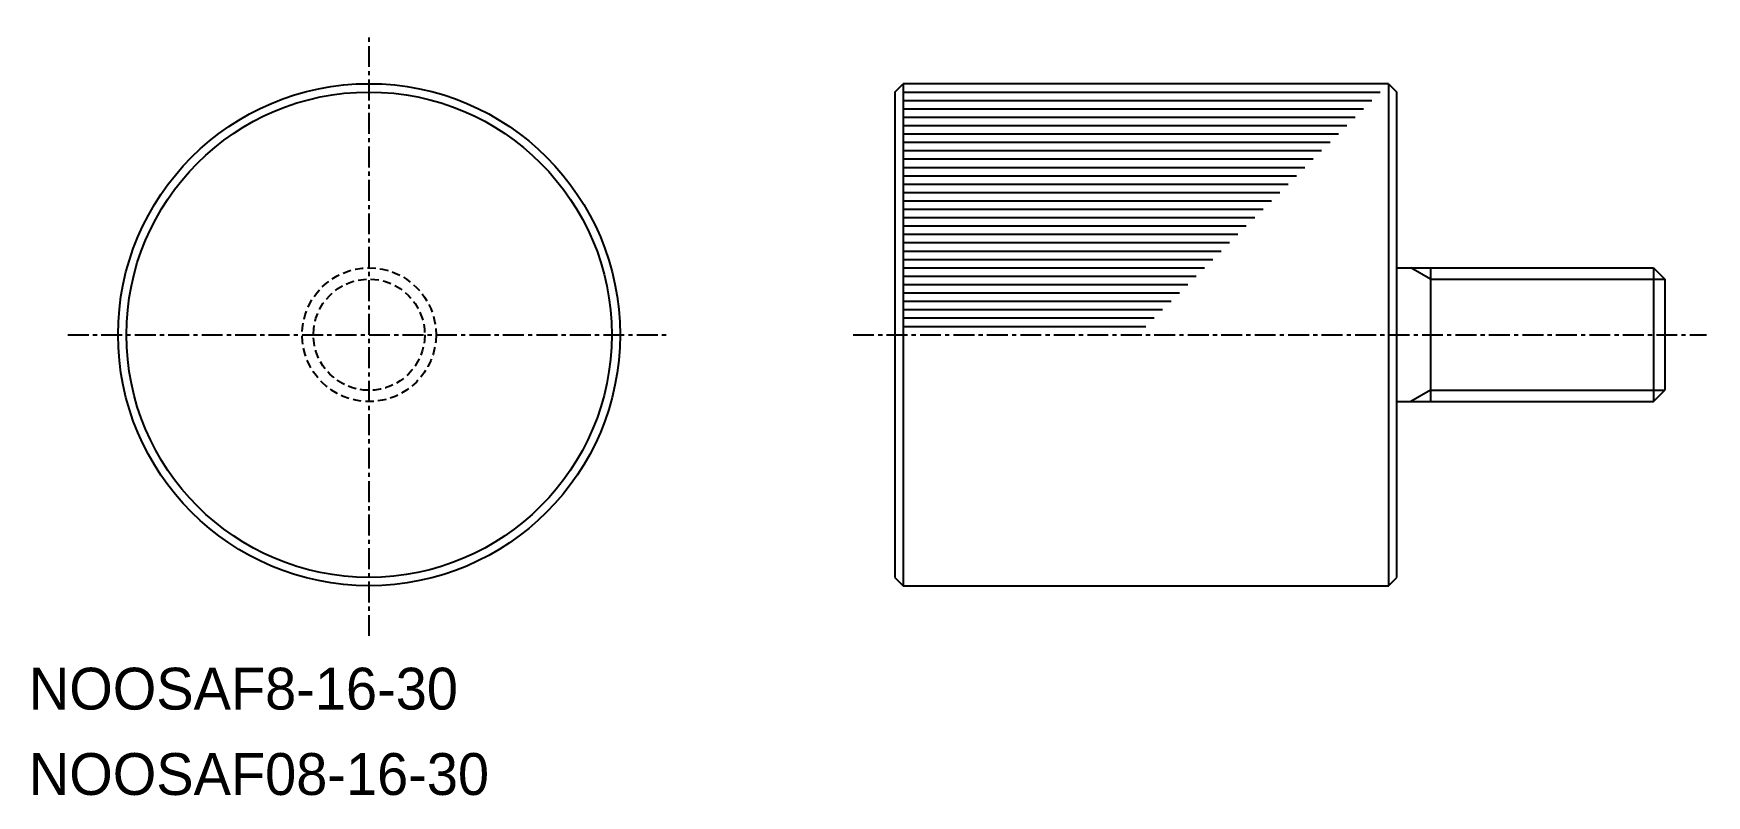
# Model space of a CAD drawing. Extents: x 0.3 to 100.2, y 0 to 45.5.
import ezdxf

# ---------------------------------------------------------------- set-up
doc = ezdxf.new("R2010")
doc.units = 0
doc.linetypes.add('CENTER', pattern=[2, 1.25, -0.25, 0.25, -0.25])
doc.linetypes.add('DASHED', pattern=[0.75, 0.5, -0.25])
doc.layers.get('0').update_dxf_attribs({"linetype": 'CONTINUOUS'})
doc.layers.add('CENTER', color=1, linetype='CENTER')

msp = doc.modelspace()

# ---------------------------------------------------------------- linework, layer by layer
at = {"color": 7, "linetype": 'CONTINUOUS'}
for p, q in [((51.75, 42), (52.25, 42.5)), ((51.75, 42), (51.75, 13)), ((52.25, 42.5), (52.25, 12.5)), ((81.25, 42.5), (52.25, 42.5)), ((52.25, 42), (80.75, 42)), ((81.25, 42.5), (81.25, 12.5)), ((81.25, 42.5), (81.75, 42)), ((81.75, 13), (81.75, 42)), ((52.25, 41.5), (80.25, 41.5)), ((52.25, 41), (79.75, 41)), ((52.25, 40.5), (79.25, 40.5)), ((52.25, 40), (78.75, 40)), ((52.25, 39.5), (78.25, 39.5)), ((52.25, 39), (77.75, 39)), ((52.25, 38.5), (77.25, 38.5)), ((52.25, 38), (76.75, 38)), ((52.25, 37.5), (76.25, 37.5)), ((52.25, 37), (75.75, 37)), ((52.25, 36.5), (75.25, 36.5)), ((52.25, 36), (74.75, 36)), ((52.25, 35.5), (74.25, 35.5)), ((52.25, 35), (73.75, 35)), ((52.25, 34.5), (73.25, 34.5)), ((52.25, 34), (72.75, 34)), ((52.25, 33.5), (72.25, 33.5)), ((52.25, 33), (71.75, 33)), ((52.25, 32.5), (71.25, 32.5)), ((52.25, 32), (70.75, 32)), ((52.25, 31.5), (70.25, 31.5)), ((52.25, 31), (69.75, 31)), ((81.75, 31.5), (97.074, 31.5)), ((83.75, 31.5), (83.75, 23.5)), ((97.074, 31.5), (97.074, 23.5)), ((97.074, 31.5), (97.75, 30.824)), ((52.25, 30.5), (69.25, 30.5)), ((52.25, 30), (68.75, 30)), ((97.75, 30.824), (97.75, 24.177)), ((52.25, 29.5), (68.25, 29.5)), ((52.25, 29), (67.75, 29)), ((52.25, 28.5), (67.25, 28.5)), ((52.25, 28), (66.75, 28)), ((97.072, 23.5), (97.75, 24.178)), ((81.75, 23.5), (97.072, 23.5)), ((51.75, 13), (52.25, 12.5)), ((81.25, 12.5), (81.75, 13)), ((52.25, 12.5), (81.25, 12.5))]:
    msp.add_line(p, q, dxfattribs=at)
at = {"color": 3, "linetype": 'CONTINUOUS'}
for p, q in [((83.75, 30.824), (82.578, 31.5)), ((83.75, 30.824), (97.75, 30.824)), ((83.75, 24.178), (82.576, 23.5)), ((83.75, 24.178), (97.75, 24.178))]:
    msp.add_line(p, q, dxfattribs=at)
at = {"color": 7, "linetype": 'CONTINUOUS'}
for radius in [15, 14.5]:
    msp.add_circle((20.329, 27.5), radius, dxfattribs=at)
at = {"color": 3, "linetype": 'DASHED'}
for radius in [4, 3.324]:
    msp.add_circle((20.329, 27.5), radius, dxfattribs=at)
at = {"layer": 'CENTER', "color": 1, "linetype": 'CENTER'}
for p, q in [((20.329, 9.5), (20.329, 45.5)), ((2.329, 27.5), (38.329, 27.5)), ((49.25, 27.5), (100.25, 27.5))]:
    msp.add_line(p, q, dxfattribs=at)

# ---------------------------------------------------------------- texts
at = {"color": 7, "linetype": 'CONTINUOUS'}
for s, p in [('NOOSAF8-16-30', (0, 5.101)), ('NOOSAF08-16-30', (0, 0))]:
    msp.add_text(s, height=2.5, dxfattribs=at).set_placement(p)

doc.saveas('drawing.dxf')
